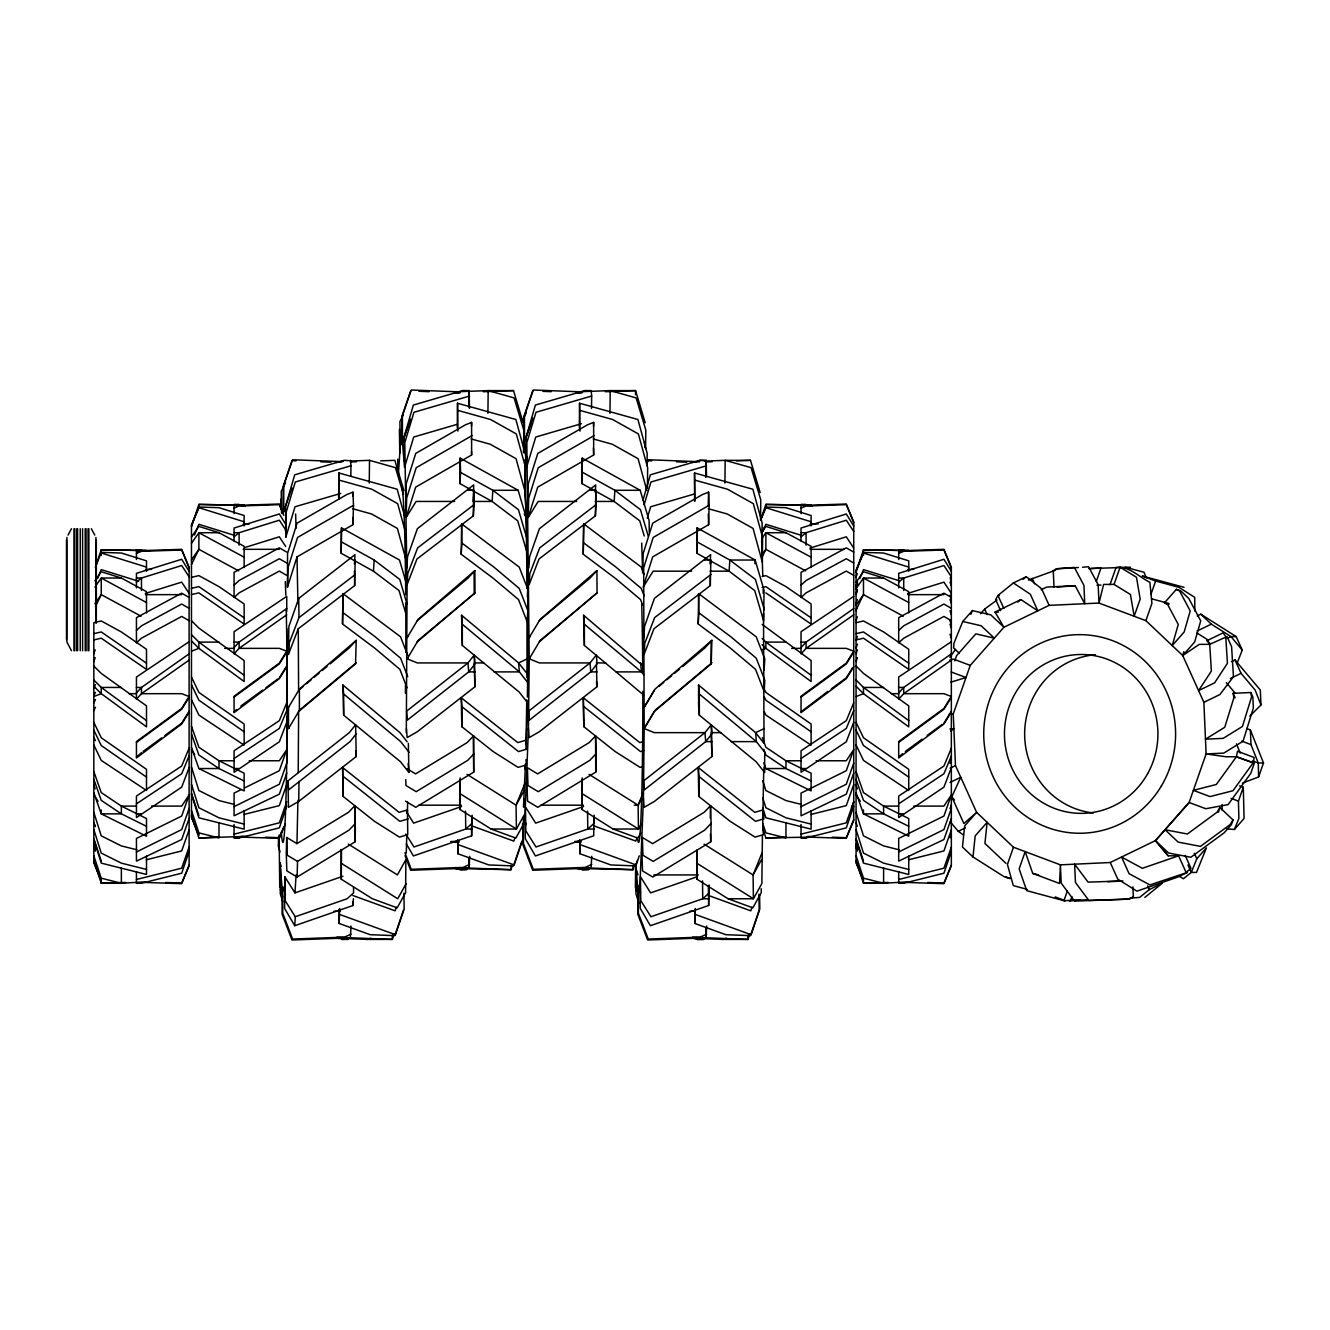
<?xml version="1.0" encoding="UTF-8"?>
<svg xmlns="http://www.w3.org/2000/svg" width="1330" height="1330" viewBox="0 0 1330 1330"><rect width="100%" height="100%" fill="white"/><g stroke="black" fill="none" stroke-linecap="round" stroke-linejoin="round"><path stroke-width="1.5" d="M279.749 887.393L279.117 834.924M280.53 868.955L280.264 893.71L282.658 901.524M340.746 493.413L295.027 506.763L285.85 537.154L285.601 506.065L294.711 474.793L344.171 460.346L350.272 460.695M285.85 537.154L286.116 512.383L295.293 482.009L350.954 465.766L350.505 460.346M287.945 780.893L288.494 807.31L298.751 801.408L356.207 756.571L355.625 724.717L349.308 732.647L287.945 780.893L288.676 789.87L350.039 741.625L356.357 733.695M297.92 800.394L296.956 843.636L286.698 837.468L286.266 853.112L286.848 870.884L297.105 877.035L355.043 841.84L355.359 830.12L354.861 805.664L348.443 812.347L296.956 843.636M298.219 772.497L298.618 711.484L355.542 663.853L356.224 640.345L299.383 689.139L288.477 707.394L288.51 728.574L289.292 727.394M298.751 801.408L298.967 781.475M338.618 497.736L338.884 472.981L397.188 489.24L404.835 517.071M339.266 498.783L338.884 472.981M342.608 767.526L343.123 796.421L374.511 821.325L399.416 837.119L407.761 834.658L407.446 809.904L399.1 812.347L342.608 767.526L343.123 796.421M350.837 476.074L350.954 465.766M354.861 805.664L355.043 841.84M369.258 483.039L369.507 460.346L351.253 461.011M370.887 938.282L367.03 939.412L392.35 939.412L392.4 935.289M404.004 461.078L404.27 436.323L413.364 405.051L462.84 390.604L469.174 390.604L469.49 408.393M404.935 514.228L404.985 510.105M406.315 732.714L407.08 584.701L404.786 442.657L413.963 412.283L469.623 396.024M407.163 741.791L399.964 732.647L342.907 685.017L343.672 715.174L400.48 761.741L408.875 772.414L408.36 743.32M457.271 428.011L457.537 403.239L515.857 419.499L525.134 453.281M457.919 431.103L457.537 403.239M461.261 697.785L462.009 706.762L518.5 751.583L526.863 749.139L526.115 740.162L517.769 742.606L461.261 697.785L461.793 726.679L493.181 751.583L518.085 767.377L526.431 764.933L525.982 759.546M461.793 726.679L462.009 706.762M468.825 401.278L468.941 390.954L462.84 390.604M468.991 407.113L469.174 390.604M407.08 768.757L415.608 773.894L467.113 742.606L473.513 735.922L473.713 772.115L415.775 807.31L405.517 801.142M473.513 735.922L473.713 772.115M406.431 728.607L407.163 737.585L417.404 731.666L474.877 686.829L474.295 656.97M487.927 413.298L488.176 390.604L513.496 390.604L523.156 422.757M511.069 865.547L511.019 869.687L454.81 868.473L455.442 867.526M523.521 452.749L523.754 430.056L514.095 397.903L488.176 390.604L455.725 391.801L455.093 392.749L459.133 392.599M524.868 478.052L525.067 459.482M526.746 699.846L526.015 744.102M526.979 677.602L527.129 617.885M593.961 817.102L593.695 835.772L535.425 855.971L525.317 838.681L524.984 814.825L528.459 728.607L529.224 658.832L526.83 442.657L536.007 412.283L591.651 396.024L591.218 390.604L584.884 390.604L535.408 405.051L526.314 436.323L526.048 461.078L527.179 457.171M579.315 428.011L579.581 403.239L637.901 419.499L647.178 453.281L647.045 465.666M579.963 431.103L579.581 403.239M643.155 741.625L639.813 742.606L583.305 697.785L583.837 726.679L615.225 751.583L640.112 767.377L643.454 766.396M583.837 726.679L583.305 697.785M591.518 408.393L591.651 396.024M595.557 735.922L596.139 753.694L589.739 760.378L538.234 791.666L527.977 785.498L527.412 767.726L537.653 773.894L589.157 742.606L595.557 735.922L595.757 772.115L537.802 807.31L527.561 801.142L526.979 783.37M596.139 753.694L595.757 772.115M528.459 728.607L529.207 737.585L539.448 731.666L596.921 686.829L596.488 664.717M609.971 413.298L610.204 390.604L635.54 390.604L645.2 422.757M635.491 394.727L635.54 390.604L605.333 391.718M633.113 865.547L633.063 869.687L576.854 868.473L577.486 867.526M635.657 864.7L635.408 887.393L636.605 891.183M636.189 868.955L635.923 893.71L638.932 903.486M645.599 448.626L645.798 430.056L636.139 397.903L610.204 390.604L577.769 391.801L577.137 392.749L581.16 392.599M708.923 886.844L708.657 905.497L650.387 925.713L640.279 908.407L639.946 884.566L643.421 798.332L644.169 728.574L643.67 567.777L653.196 537.453L709.139 505.284L708.591 492.133L702.456 494.561L652.731 523.156L643.205 553.48L642.673 572.914L641.708 543.072M647.427 488.359L647.644 467.728L638.367 433.929L612.581 419.499L580.179 410.471M761.874 547.777L762.14 523.023L752.863 489.24L694.543 472.981L694.576 501.36M694.908 500.845L694.543 472.981M698.267 767.526L698.998 776.504L755.507 821.325L763.852 818.864L763.121 809.904L754.775 812.347L698.267 767.526L698.782 796.421L730.17 821.325L755.074 837.119L763.42 834.658L762.688 825.697M698.782 796.421L698.998 776.504M705.764 477.204L705.931 460.695L699.846 460.346L650.37 474.793L642.972 500.196M705.997 476.855L706.163 460.346L699.846 460.346M706.496 476.074L706.163 460.346M710.519 805.664L711.101 823.42L704.684 830.12L653.196 861.391L642.939 855.24L642.357 837.468L652.614 843.636L704.119 812.347L710.519 805.664L710.287 818.216M711.101 823.42L710.702 841.84L652.764 877.035L642.506 870.884L641.941 853.112M643.421 798.332L644.152 807.31L654.41 801.408L711.883 756.571L711.301 724.717L704.967 732.647L643.604 780.893L644.352 789.87L705.698 741.625L712.032 733.695L711.301 724.717M724.917 483.039L725.166 460.346L750.486 460.346L760.162 492.499M726.496 938.298L722.689 939.412L748.009 939.412L748.058 935.289M760.544 520.429L760.76 499.797L751.084 467.645L725.166 460.346L704.883 461.078M763.736 769.588L762.738 823.719M763.503 613.097L764.019 743.32L755.623 732.647L698.582 685.017L698.599 706.197L699.347 715.174L756.138 761.741L764.534 772.414L764.75 752.298L756.354 741.625L699.314 693.994L698.582 685.017M278.585 836.603L278.319 846.312L280.048 852.015M287.479 587.212L288.012 567.777L297.538 537.453L353.481 505.284L352.932 492.133L346.798 494.561L297.072 523.156L287.546 553.48L287.479 587.212L297.006 556.888L352.949 524.718L353.481 505.284M297.105 877.035L297.521 861.391L349.025 830.12L355.426 823.42M341.112 849.504L341.278 879.213L372.417 898.764L397.171 907.841L405.617 892.646L405.866 859.729L397.404 874.924L348.377 844.118M341.278 879.213L341.511 849.654M352.832 496.024L352.932 492.133M405.683 503.172L406.199 483.738L415.741 453.414L465.467 424.819L471.601 422.391L471.618 454.976L415.675 487.146L406.149 517.47L406.664 498.035L416.207 467.711L472.15 435.542M406.282 853.062L406.764 835.473M407.346 813.844L407.662 802.173M459.781 779.762L459.947 809.471L491.086 829.039L515.824 838.1L524.286 822.904L524.203 816.936M459.947 809.471L460.147 777.934M471.502 426.282L471.601 422.391M527.727 503.172L528.243 483.738L537.786 453.414L587.511 424.819L593.645 422.391L593.662 454.976L537.719 487.146L528.193 517.47L528.708 498.035L538.251 467.711L594.194 435.542M523.455 806.911L525.483 763.769M581.825 779.762L581.991 809.471L613.113 829.039L637.868 838.1L640.694 833.029M581.991 809.471L582.191 777.934M593.529 426.282L593.645 422.391M696.721 851.449L696.953 879.213L728.075 898.764L752.83 907.841L761.275 892.646L761.226 888.673M696.953 879.213L697.186 849.654M708.225 505.733L708.591 492.133M691.633 571.185L653.146 571.185L643.138 587.212L652.681 556.888L708.624 524.718L709.139 505.284M728.075 898.764L753.395 898.764L761.857 883.569L762.423 835.473M355.176 560.03L354.661 585.582L298.269 628.774L288.411 654.427L289.125 643.271L298.984 617.619L298.718 598.417L354.994 554.66L354.412 563.97M342.924 876.254L294.961 892.879L284.77 876.703L284.603 908.407L294.728 925.713L352.982 905.497L353.414 898.764M294.961 892.879L296.108 874.924M294.728 925.713L295.293 916.736L285.102 900.56L284.77 876.703M406.165 582.74L399.499 560.03L341.461 527.86L341.212 553.313L373.464 571.185L399.05 590.57L406.282 615.175M341.212 553.313L341.461 527.86M407.712 655.274L400.563 636.804L342.974 593.629L342.525 623.97L374.528 647.976L399.881 669.339L407.03 687.81M342.525 623.97L342.974 593.629M403.522 910.019L394.827 935.655L370.139 934.691L339.183 923.469L339.665 908.523M373.464 571.185L374.162 560.03L341.926 542.158M351.02 926.029L350.372 937.85L291.968 939.994L282.11 914.192L282.076 887.891L280.015 862.588L281.195 866.428M398.385 474.926L400.247 445.434L399.914 421.593L403.356 414.661M406.847 567.893L407.545 556.738L417.387 528.675L473.663 484.935L473.33 515.841L416.938 559.032L407.08 584.701L407.778 573.546L417.653 547.877L474.029 504.685L473.829 490.288L467.512 490.288M460.13 458.119L459.881 483.571L492.117 501.443L517.719 520.828L526.614 551.102L527.328 539.947L518.434 509.673L492.832 490.288L460.596 472.416L460.13 458.119L518.151 490.288L527.062 520.562M459.881 483.571L460.596 472.416M461.643 523.887L461.194 554.244L493.181 578.234L518.55 599.614L527.129 621.775L527.844 610.603L519.249 588.442L493.896 567.079L461.909 543.072L461.643 523.887L519.215 567.079L527.811 589.24L527.345 596.671M461.194 554.244L461.909 543.072M473.829 490.288L473.131 501.443L492.117 501.443L492.832 490.288L518.151 490.288M473.33 515.841L474.029 504.685M521.56 842.123L513.496 865.913L488.808 864.949L457.852 853.727L458.368 840.776M469.69 856.304L469.041 868.124L410.638 870.252L405.002 855.523M406.315 843.868L413.381 855.971L471.651 835.772L471.917 817.102M528.891 567.893L529.589 556.738L539.431 528.675L595.707 484.935L595.225 492.366M649.256 532.2L649.106 520.562L640.196 490.288L582.174 458.119L581.925 483.571L614.161 501.443L639.763 520.828L644.219 535.973M581.925 483.571L582.174 458.119M644.136 574.46L641.26 567.079L583.687 523.887L583.238 554.244L615.225 578.234L640.578 599.614L642.739 605.15M583.238 554.244L583.687 523.887M595.873 490.288L596.073 504.685L539.697 547.877L529.822 573.546L529.124 584.701L538.982 559.032L595.375 515.841L595.873 490.288L589.539 490.288M595.375 515.841L596.073 504.685M637.403 860.427L635.54 865.913L610.836 864.949L579.897 853.727L580.412 840.776M591.734 856.304L591.085 868.124L532.682 870.252L522.823 844.45L522.79 824.218M643.836 637.635L644.551 626.463L654.377 598.417L710.652 554.66L710.07 563.97M697.12 527.86L696.887 553.313L729.123 571.185L754.708 590.57L763.62 620.844L764.052 590.304L755.157 560.03L697.12 527.86L696.887 553.313M698.632 593.629L698.2 623.97L730.187 647.976L755.54 669.339L764.135 691.5L764.833 680.345L756.255 658.184L730.902 636.804L698.898 612.814L698.632 593.629L756.221 636.804L764.817 658.965L764.102 670.12M698.2 623.97L698.898 612.814M710.602 563.754L710.835 560.03L704.501 560.03M711.035 574.427L654.643 617.619L644.784 643.271L644.069 654.427L653.944 628.774L710.32 585.582L710.835 560.03M758.965 894.126L759.181 910.019L750.486 935.655L725.798 934.691L694.859 923.469L695.341 908.523M706.679 926.029L706.031 937.85L647.644 939.994L637.785 914.192L637.752 887.891L635.807 864.217M754.925 563.754L755.157 560.03L729.821 560.03L697.585 542.158M1005.713 876.869L1010.218 878.565L1004.416 876.869L972.978 856.969L975.189 835.855L987.143 822.322L984.915 843.436L1005.962 863.336M1253.093 762.988L1236.435 756.737L1216.318 784.484L1193.376 790.336L1210.017 796.587L1232.976 790.735L1253.093 762.988L1254.14 757.485L1237.482 751.25L1236.435 756.77L1254.389 762.988L1250.749 773.395L1228.122 804.6L1205.778 808.723L1189.12 802.489L1155.421 840.627L1110.217 862.522M392.35 939.412L393.946 933.743M512.083 865.897L511.019 869.687L463.671 867.842M634.127 865.897L633.063 869.687L585.715 867.842M748.009 939.412L749.605 933.743M1185.163 855.406L1190.998 868.324L1186.094 872.413L1178.58 855.805L1168.172 855.805L1155.471 840.627L1189.12 802.489L1206.111 753.927L1203.866 702.307L1182.719 655.524L1183.833 651.683M285.335 530.82L286.465 526.913M644.069 504.801L650.952 482.009L706.612 465.766M647.245 518.168L650.686 506.763L694.426 493.995M856.071 593.396L857.301 589.473M856.071 603.438L857.301 599.531M856.071 610.636L857.301 606.713M856.071 620.678L857.301 616.754M96.309 564.685L101.246 549.756L146.5 550.587L101.246 549.756L101.246 555.508M191.47 526.813L198.885 504.419L244.138 505.25L198.885 504.419L198.885 508.26M761.525 517.486L765.864 504.419L811.101 505.25L765.864 504.419L765.864 508.26M856.071 572.149L863.486 549.756L908.739 550.587L863.486 549.756L863.486 555.508M856.071 577.22L857.301 573.496M856.071 589.373L857.301 585.649M856.071 594.46L857.301 590.72M396.373 907.176L395.126 910.834L352.866 895.506M515.043 837.435L513.796 841.092L471.535 825.764M637.087 837.435L635.84 841.092L593.579 825.764M639.281 855.805L636.172 864.949L580.462 844.75M752.032 907.176L750.802 910.834L708.541 895.506M189.109 851.433L181.695 873.212L141.479 883.27L136.441 883.27L136.441 871.516M286.748 806.096L279.333 827.875L239.101 837.933L234.08 837.917L234.08 824.517M853.727 806.096L846.296 827.875L806.08 837.933L801.042 837.933L801.042 824.517M950.119 837.817L951.349 834.193M951.349 851.433L943.934 873.212L903.718 883.27L898.681 883.27L898.681 871.516M296.075 460.845L291.968 460.695L283.124 486.497L283.157 512.798L292.001 487.894M410.638 390.954L401.793 416.756L401.826 443.056M401.959 441.976L400.247 445.434L402.441 442.109L410.022 419.997M532.665 390.954L523.821 416.756L523.87 443.056L531.252 423.007M581.459 423.688L535.741 437.038L526.564 467.412L524.486 442.109L532.698 418.152M646.995 463.422L648.259 459.748L699.713 461.726M189.109 829.787L181.695 850.934L146.283 859.795M189.109 847.027L181.695 868.174L136.441 879.496M298.718 598.417L288.876 626.463L288.411 654.427M286.748 784.467L279.333 805.614L243.922 814.459M286.748 801.691L279.333 822.838L234.08 834.159M853.727 784.467L846.296 805.614L810.884 814.459M853.727 801.691L846.296 822.838L801.042 834.159M954.774 660.844L956.602 655.64L975.838 633.861L994.308 638.151L981.224 625.782L962.754 621.492L953.942 643.271L953.61 647.926L959.412 653.429M1178.58 855.805L1142.354 868.307L1121.572 857.052L1129.07 873.66L1149.851 884.915L1187.391 872.413L1177.698 877.102L1136.951 891.167L1117.765 879.13L1110.267 862.522L1060.376 864.849L1013.46 847.227L976.619 812.364L955.472 765.581L953.244 713.961L970.252 665.399L1003.917 627.261L1049.121 605.366L1098.979 603.055L1145.895 620.661L1182.719 655.524L1199.311 644.352L1209.718 644.352L1227.058 636.588L1231.58 646.613L1233.459 676.687L1219.909 694.543L1203.866 702.307M951.349 829.787L943.934 850.934L908.523 859.795M951.349 847.027L943.934 868.174L898.681 879.496M1096.302 581.426L1100.991 568.01L1088.788 568.592M1013.46 847.227L1007.425 864.467L1013.31 885.614L1027.275 889.388M1110.018 584.668L1116.053 567.445C1128.937 565.749 1139.162 577.104 1149.868 582.274L1151.93 603.421L1145.895 620.661M1114.058 584.419L1120.093 567.195L1136.468 577.253L1140.192 599.015L1134.158 616.256L1130.434 594.477L1114.058 584.419L1103.634 584.419L1098.979 603.055L1098.181 584.735L1088.605 566.78L1082.52 567.212M1150.932 594.427L1155.637 581.027L1178.879 587.311L1194.706 597.353L1194.872 611.085M1067.308 891.117L1063.917 900.693L1026.71 890.635L1019.146 868.872L1025.181 851.632L1032.745 873.411L1059.545 883.469L1060.409 864.833L1061.207 883.153L1074.607 901.108L1129.037 899.13L1133.36 897.035L1132.927 886.861M1071.93 896.603L1070.6 900.443L1063.95 900.693L1065.264 900.693L1055.172 896.919M1218.33 812.231L1219.959 807.576L1233.026 819.945L1231.397 824.6L1224.199 832.763L1190.865 857.268L1168.538 852.996L1155.471 840.627L1168.172 855.805M1226.825 828.856L1234.39 829.471L1238.878 818.482L1238.446 801.142L1243.301 787.26L1239.593 785.88M1242.486 783.071L1258.596 776.986L1263.5 762.988L1250.333 729.854L1246.642 728.474M93.832 653.728L95.178 649.888M93.832 661.492L95.178 657.668M189.109 808.457L181.695 829.571L136.441 851.981M189.109 818.415L181.695 839.529L136.441 861.125L136.441 838.449L181.695 816.038L189.109 794.924L181.695 806.096L151.52 806.096M286.748 773.096L279.333 794.193L234.08 815.805L234.08 793.112L241.312 789.521M856.071 640.229L857.418 636.405M856.071 648.009L857.418 644.169M856.071 653.728L857.418 649.888M856.071 661.492L857.418 657.668M853.727 763.137L846.296 784.251L801.042 806.645M853.727 773.096L846.296 794.193L801.042 815.805L801.042 793.112L846.296 770.718L853.727 749.605L846.296 760.76L816.138 760.76M950.002 808.723L951.349 804.883M951.349 808.457L943.934 829.571L898.681 851.981M951.349 818.415L943.934 839.529L898.681 861.125L898.681 838.449L943.934 816.038L951.349 794.924L943.934 806.096L913.76 806.096M457.42 424.27L413.697 437.038L404.519 467.412L402.441 442.109L410.571 419.183M189.109 767.61L181.695 787.144L136.441 817.584L136.441 796.072L181.695 766.014L189.109 748.142M286.748 722.273L279.333 741.808L234.08 772.264L234.08 750.752L279.333 720.677L286.748 702.805M853.727 722.273L846.296 741.808L801.042 772.264L801.042 750.752L846.296 720.677L853.727 702.805M950.002 763.387L951.349 759.846M951.349 767.61L943.934 787.144L898.681 817.584L898.681 796.072L943.934 766.014L951.349 748.142M1236.983 663.504L1242.27 650.087L1236.168 636.588L1200.791 614.194L1197.216 615.923M856.071 585.649L857.551 581.925M851.499 807.659L853.727 802.073M1191.298 872.413L1196.801 858.798L1206.41 847.892L1196.501 872.413L1191.281 872.413L1183.451 878.731L1178.43 875.838M524.951 783.337L516.073 805.182L516.406 829.039L491.086 829.039M613.113 829.039L638.45 829.039L638.117 805.182L643.288 792.431M761.94 853.062L753.079 874.924L753.395 898.764L697.369 863.569M970.85 614.377L972.38 610.603L990.85 614.892L1003.917 627.261L995.056 612.083L1020.875 599.581L1037.816 610.836L1030.318 594.227L1013.377 582.972L997.966 595.474L995.655 599.564L1000.659 610.636M189.109 865.049L181.695 883.02L165.602 882.488M283.772 826.911L279.333 837.684L265.252 837.218M285.268 823.968L279.333 838.349L242.309 837.135M853.727 819.729L846.296 837.684L832.214 837.218M951.349 865.049L943.934 883.02L927.841 882.488M95.311 567.312L101.246 552.366L121.363 553.031L146.5 560.844L146.5 571.252M97.539 578.567L101.246 569.639L138.636 581.26M191.47 525.55L198.885 507.694L244.138 521.776M194.429 535.009L198.885 524.303L234.296 535.325M189.109 755.906L181.695 773.777L136.441 803.835M760.66 519.515L765.864 507.029L785.964 507.694L811.101 515.525L811.101 525.915M760.66 520.196L765.864 507.694L811.101 521.776M762.888 530.77L764.368 527.212M762.888 531.451L765.864 524.303L801.275 535.325M856.071 570.869L863.486 553.031L908.739 567.095M856.071 586.813L857.551 583.238M856.071 587.478L857.551 583.903M859.779 578.567L863.486 569.639L898.897 580.645M853.727 710.586L846.296 728.441L801.042 758.516M951.349 755.906L943.934 773.777L898.681 803.835M972.978 856.969L962.454 847.011L964.682 825.897L976.619 812.364L963.884 823.536L951.798 796.803L960.759 777.269L950.069 782.456M68.046 535.076L71.471 528.742M93.832 688.042L95.477 684.618M93.832 695.806L95.477 692.381M93.832 702.922L95.477 699.497M93.832 710.686L95.477 707.261M95.477 606.48L101.246 594.643L101.246 578.035L121.363 578.035L146.5 591.651L146.5 612.914M191.47 564.519L198.885 549.323L198.885 532.715L219.001 532.715L244.138 546.314L244.138 567.594M761.741 557.769L765.864 549.323L765.864 532.715L785.964 532.715L811.101 546.314L811.101 567.594M856.071 609.855L863.486 594.643L863.486 578.035L883.602 578.035L908.739 591.651L908.739 612.914M285.551 482.674L281.245 491.319L281.561 513.197M282.442 513.447L284.154 509.988M521.958 421.593L526.248 412.932M406.199 883.569L397.737 898.764L341.71 863.569M524.535 789.987L516.073 805.182L467.046 774.376M524.851 813.844L516.406 829.039L460.38 793.844M634.227 805.182L638.117 805.182L641.875 798.432M641.26 823.968L638.45 829.039L582.424 793.844M761.525 859.729L753.079 874.924L704.052 844.118M288.51 728.574L299.4 710.303L356.324 662.673M475.043 671.899L468.709 671.899L467.977 662.922L406.614 711.151L407.346 720.129L468.709 671.899L475.026 663.953L474.295 654.975L467.977 662.922L417.321 662.922L407.18 658.832L418.069 640.561L474.993 592.931L474.877 570.603L418.052 619.398L407.146 637.668L407.928 636.488M597.087 671.899L590.753 671.899L590.021 662.922L528.658 711.151L529.39 720.129L590.753 671.899L597.07 663.953L596.339 654.975L590.021 662.922L539.365 662.922L529.224 658.832L540.113 640.561L597.037 592.931L596.921 570.603L540.08 619.398L529.19 637.668L529.972 636.488M654.26 690.32L644.152 707.394L655.042 689.139L711.883 640.345L711.218 663.853L654.293 711.484L644.169 728.574L654.31 732.647L704.967 732.647L705.698 741.625L712.032 741.625M189.109 697.352L181.695 709.239L136.441 742.406M189.109 711.267L181.695 723.171L164.937 735.44M189.109 712.082L181.695 723.986L136.441 757.95L136.441 741.591L181.695 708.425L189.109 696.521L181.695 693.678L141.479 693.678L136.441 699.214L136.441 677.037L189.109 641.708M286.748 652.016L279.333 663.919L234.08 697.086M279.333 677.835L286.748 665.931M286.748 666.762L279.333 678.649L234.08 712.614L234.08 696.255L279.333 663.088L286.748 651.201L279.333 648.358L239.101 648.358L234.08 653.878L234.08 631.7L286.748 596.372L286.748 611.65M406.149 517.47L416.14 501.443L454.644 501.443M528.193 517.47L538.185 501.443L576.688 501.443M853.727 652.016L846.296 663.919L801.042 697.086M852.663 667.643L846.296 677.835L831.217 688.89M853.727 666.762L846.296 678.649L801.042 712.614L801.042 696.255L846.296 663.088L853.727 651.201L846.296 648.358L806.08 648.358L801.042 653.878L801.042 631.7L853.727 596.372M951.349 697.352L943.934 709.239L898.681 742.406M943.934 723.171L951.349 711.267M951.349 712.082L943.934 723.986L898.681 757.95L898.681 741.591L943.934 708.425L951.349 696.521L943.934 693.678L903.718 693.678L898.681 699.214L898.681 677.037L951.349 641.708M1219.959 807.576L1217.033 812.231L1187.391 834.01L1165.08 829.737L1178.147 842.106L1200.475 846.379L1230.1 824.6L1233.026 819.945M336.424 462.474L343.14 461.311M288.477 707.394L289.258 706.213M356.224 640.345L349.192 647.976L330.222 663.853M407.18 658.832L407.961 657.652M417.271 620.578L467.861 578.234L474.877 570.603M417.288 641.742L474.993 592.931M282.093 887.925L282.708 886.944L285.518 894.309M529.224 658.832L530.005 657.652M596.921 570.603L589.905 578.234L539.298 620.578M597.037 592.931L539.332 641.742M692.099 462.474L698.799 461.311M644.169 728.574L655.075 710.303L711.999 662.673M682.722 666.496L704.867 647.976L711.883 640.345M639.065 891.732L637.752 887.891L639.946 884.566M94.895 580.794L101.246 571.734L121.363 578.035M94.895 587.112L101.246 578.035L146.5 602.54M94.895 603.72L101.246 594.643L141.063 616.206M191.47 536.971L198.885 526.397L219.001 532.715M191.47 543.288L198.885 532.715L244.138 557.204M191.47 559.897L198.885 549.323L238.702 570.869M761.608 532.449L765.864 526.397L785.964 532.715M761.608 538.75L765.864 532.715L811.101 557.204M761.608 555.358L765.864 549.323L805.681 570.869M856.071 582.307L863.486 571.734L883.602 578.035M856.071 588.625L863.486 578.035L908.739 602.54M856.071 605.217L863.486 594.643L903.303 616.206M949.853 657.269L955.572 649.389M1234.39 829.471L1244.082 818.482L1243.301 787.26M962.754 621.492L972.38 610.603M980.526 613.745L984.649 609.09L997.001 600.013M1176.385 589.323L1179.594 591.002L1190.217 610.919L1184.149 632.033L1172.212 645.565L1178.264 624.452L1167.64 604.535L1164.448 602.856L1176.385 589.323L1180.89 591.002L1188.787 598.483L1200.741 620.877L1194.673 641.991L1182.719 655.524M136.441 692.963L141.479 687.444L189.109 653.845M234.08 647.627L239.101 642.107L286.748 608.525M801.042 647.627L806.08 642.107L853.727 608.525M898.681 692.963L903.718 687.444L951.349 653.845M474.095 753.694L467.695 760.378L416.19 791.666L405.933 785.498L405.75 779.58M1249.834 716.139L1260.973 704.933L1260.325 690.037L1235.021 659.979L1231.464 661.708M136.441 630.487L141.479 625.832L181.695 604.053L189.109 608.342M234.08 585.167L239.101 580.512L279.333 558.733L286.748 563.022M801.042 585.167L806.08 580.512L846.296 558.733L853.727 563.022M898.681 630.487L903.718 625.832L943.934 604.053L951.349 608.342M136.441 757.119L141.479 752.647M234.08 711.799L236.59 709.555M801.042 711.799L827.859 691.351M898.681 757.119L902.455 753.761M303.34 686.346L298.602 690.32L298.269 628.774M306.499 683.703L311.253 679.73M314.412 677.086L319.15 673.113M322.309 670.47L327.064 666.496M658.998 686.346L663.753 682.373M666.912 679.73L671.65 675.756M674.809 673.113L679.563 669.14M136.441 582.124L141.479 578.035L181.695 565.533L189.109 576.804M234.08 536.788L239.101 532.715L279.333 520.213L285.684 529.855M801.042 536.788L806.08 532.715L846.296 520.213L853.727 531.468M898.681 582.124L903.718 578.035L943.934 565.533L951.349 576.804M1023.136 579.282L1026.278 576.721L1041.623 588.758L1049.121 605.366M1017.799 602.074L1020.875 599.581M1144.847 897.418L1162.187 883.353L1149.286 889.604L1139.644 897.418L1130.483 898.083M189.109 660.096L141.479 693.678L141.479 687.444L136.441 687.444M286.748 614.776L239.101 648.358L239.101 642.107L234.08 642.107M853.727 614.776L806.08 648.358L806.08 642.107L801.042 642.107M951.349 660.096L903.718 693.678L903.718 687.444L898.681 687.444M950.784 731.084L953.876 728.707L949.936 728.89M298.984 617.619L355.376 574.427M143.141 751.417L161.578 737.901M240.78 706.08L262.575 690.12M265.917 687.66L277.654 679.065M905.381 751.417L922.139 739.131M927.176 735.44L942.255 724.385M1053.992 587.129L1053.277 570.853L1056.303 568.758L1074.374 567.428L1083.95 585.399L1084.731 603.704L1075.172 585.749L1046.693 587.079L1041.157 589.755M234.08 758.516L279.333 728.441L286.748 710.586L286.748 628.741M244.936 787.742L279.333 770.718L286.748 749.605L279.333 760.76L249.159 760.76M234.08 806.645L279.333 784.251L286.748 763.137L286.748 716.454M1013.377 582.972L1026.278 576.721M1028.472 580.063L1054.806 570.47M1053.277 570.853L1057.616 568.758L1078.447 567.511M1197.05 631.052L1211.314 624.152L1230.965 636.588L1242.27 650.087M1207.075 640.628L1223.118 632.864L1225.761 636.588L1227.424 663.321L1214.623 682.839L1198.579 690.619L1211.381 671.085L1209.718 644.352L1207.075 640.628L1209.702 643.121M950.135 768.158L955.472 765.581M1227.39 638.317L1230.965 636.588L1236.168 636.588M1230.366 678.516L1241.056 673.346L1255.121 690.037L1260.973 704.933M965.38 827.842L958.248 831.3L950.318 821.874M527.179 658.832L518.634 662.922L461.577 615.275L462.341 645.432L519.149 692.016L527.544 702.672M764.185 728.557L755.623 732.647L756.354 741.625L731.035 741.625M469.706 864.384L463.173 867.409L411.269 869.305L404.935 852.73M351.037 934.125L344.503 937.151L292.6 939.047L282.741 913.245L282.708 886.944M591.75 864.384L585.217 867.409L533.313 869.305L523.455 843.503L523.422 817.202L526.231 824.567M706.696 934.125L700.179 937.151L648.259 939.047L638.4 913.245L638.367 886.944L640.478 892.463M234.08 508.093L239.101 505.999L279.333 504.669L283.772 515.442M136.441 553.43L141.479 551.318L181.695 550.005L189.109 567.96M801.042 508.093L806.08 505.999L846.296 504.669L853.727 522.624M898.681 553.43L903.718 551.318L943.934 550.005L951.349 567.96M191.47 651.201L198.885 648.358L244.138 681.525L244.138 660.528L198.885 628.109L191.47 620.678M93.832 696.538L101.246 693.678L146.5 726.845L146.5 705.864L101.246 673.429L93.832 666.014M762.14 649.788L765.864 648.358L811.101 681.525L811.101 660.528L762.14 624.385M856.071 696.538L863.486 693.678L908.739 726.845L908.739 705.864L863.486 673.429L856.071 666.014M1133.36 897.035L1127.74 899.13L1088.854 900.443L1075.438 882.488L1074.64 864.168L1088.056 882.139L1122.852 880.959M461.577 806.512L413.63 823.137L406.498 811.815M583.621 806.512L535.674 823.137L525.483 806.961L525.815 830.818L536.007 846.994L587.793 829.039L594.128 829.039M295.293 916.736L347.08 898.764L353.581 892.896L353.497 886.944M696.671 876.919L650.619 892.879L640.445 876.703L640.777 900.56L650.952 916.736L702.755 898.764L709.073 898.764M244.853 547.528L279.333 536.805L285.684 546.464M145.303 593.463L181.695 582.141L189.109 593.396M809.904 548.126L846.296 536.805L853.727 548.076M907.542 593.463L943.934 582.141L951.349 593.396M950.701 682.207L965.996 677.535L951.199 671.983M408.194 818.864L399.831 821.325L343.34 776.504M643.886 750.602L640.545 751.583L584.036 706.762M191.47 577.336L198.885 575.624L219.001 586.63L244.138 603.97L244.138 624.086L198.885 592.881L191.47 594.577M191.47 588.326L198.885 586.63L244.138 617.835M93.832 633.662L101.246 631.95L146.5 663.171M93.832 639.913L101.246 638.201L146.5 669.406L146.5 649.289L121.363 631.95L101.246 620.96L93.832 622.673L93.832 862.804L100.515 878.864M762.14 576.489L765.864 575.624L785.964 586.63L811.101 603.97L811.101 624.086L765.864 592.881M762.14 587.478L765.864 586.63L811.101 617.835M856.071 622.673L863.486 620.96L883.602 631.95L908.739 649.289L908.739 669.406L863.486 638.201L856.071 639.913M856.071 633.662L863.486 631.95L908.739 663.171M949.903 659.963L953.593 659.148L970.252 665.399M1057.101 587.079L1075.172 585.749M1080.459 899.861L1069.154 900.693L1086.56 899.795M454.378 868.008L460.363 869.687L466.93 869.305M576.422 868.008L582.407 869.687L588.974 869.305M348.26 939.047L341.694 939.396L348.028 939.396M703.936 939.047L697.369 939.396L703.686 939.396M234.08 504.669L245.136 505.932M801.042 504.669L812.115 505.932M136.441 550.005L147.514 551.268M898.681 550.005L909.737 551.268M1250.832 692.514L1251.563 696.987L1242.436 726.463L1223.168 738.366L1205.462 739.181L1224.747 727.294L1233.874 697.818L1233.143 693.329L1250.832 692.514L1252.86 696.987L1253.342 708.042L1243.068 741.209L1223.8 753.113L1206.111 753.927L1226.011 756.77L1236.435 756.737M949.304 714.144L953.244 713.961M483.289 391.718L513.496 390.604M350.522 461.959L356.573 461.743M380.729 460.862L394.827 460.346L403.921 490.604M706.197 461.959L712.232 461.743M736.404 460.862L750.486 460.346M450.687 841.558L458.983 841.258M454.91 842.322L458.933 842.173M574.809 841.474L581.027 841.258M576.954 842.322L580.977 842.173M334.096 911.216L340.33 910.984M689.755 911.216L693.911 911.067M243.124 524.17L249.159 523.97M810.103 524.17L818.15 523.904M145.502 569.506L151.52 569.307M907.725 569.506L913.76 569.307M1090.733 568.542L1130.5 567.195M1096.984 585.183L1101.024 585.05M191.47 815.556L198.885 837.933L219.45 837.252M762.772 828.607L765.864 837.933L786.429 837.252M806.994 836.57L811.101 837.102L765.864 837.933M125.934 882.438L101.246 883.253L93.832 860.876M888.174 882.438L863.486 883.253L856.071 860.876M1107.624 881.64L1117.566 881.308M640.196 490.288L614.876 490.288L582.64 472.416M595.175 501.443L614.161 501.443L614.876 490.288L640.462 509.673L648.259 536.173M234.08 504.419L239.101 504.419M801.042 504.419L806.08 504.419M234.08 532.715L239.101 532.715L239.101 545.167M801.042 532.715L806.08 532.715L806.08 545.167M243.124 549.323L279.333 549.323M810.103 549.323L844.284 549.323M136.441 549.756L141.479 549.756M898.681 549.756L903.718 549.756M710.12 571.185L729.123 571.185L729.821 560.03L755.423 579.414L764.318 609.689M136.441 578.035L141.479 578.035L141.479 590.487M898.681 578.035L903.718 578.035L903.718 590.487M145.502 594.643L181.695 594.643M907.725 594.643L943.934 594.643M999.262 595.474L997.966 595.474L1003.801 608.392M995.056 612.083L998.531 612.083M219.001 642.107L198.885 642.107L191.47 634.676M785.964 642.107L765.864 642.107L762.14 638.4M224.654 648.358L234.08 648.358M791.616 648.358L801.042 648.358M483.804 662.922L474.311 662.922L474.877 686.829M596.355 662.922L605.848 662.922M494.029 671.899L519.365 671.899L527.761 682.556M643.072 665.964L583.621 615.275L584.385 645.432L616.073 671.899L641.409 671.899L643.803 674.942M121.363 687.444L101.246 687.444L93.832 680.012M883.602 687.444L863.486 687.444L856.071 680.012M128.91 693.678L136.441 693.678M891.15 693.678L898.681 693.678M720.793 732.647L711.301 732.647L711.883 756.571M234.08 760.76L219.001 760.76L198.885 747.277L191.47 726.197M801.042 760.76L785.964 760.76L765.864 747.277L762.489 737.685M1263.5 762.988L1258.296 762.988L1252.744 760.91M191.47 747.46L198.885 768.54L219.001 768.54L244.138 780.976M234.08 768.54L239.101 768.524M763.836 762.788L765.864 768.54L785.964 768.54L811.101 780.976M801.042 768.54L806.08 768.524M418.817 805.182L461.36 805.182M540.861 805.182L583.405 805.182M136.441 806.096L121.363 806.096L101.246 792.597L93.832 771.516M898.681 806.096L883.602 806.096L863.486 792.597L856.071 771.516M136.441 813.86L141.479 813.86M898.681 813.86L903.718 813.86M472.084 829.039L465.749 829.039L413.963 846.994L405.816 834.043M959.562 831.283L958.248 831.3L963.502 835.024M198.885 837.933L244.138 836.437M460.363 869.654L466.697 869.687M582.407 869.654L588.741 869.687M653.795 874.924L698.366 874.924M348.028 939.412L337.704 938.298M703.686 939.412L697.369 939.412L691.384 937.75M808.091 836.42L814.126 836.62M807.227 837.069L846.296 838.349L853.727 820.377L853.727 521.975L846.296 504.004L801.042 505.5L801.042 513.629M241.112 836.42L247.147 836.62M906.91 882.455L943.934 883.669L951.349 865.714L951.349 567.295L943.934 549.34L898.681 550.82L898.681 559.531M144.671 882.455L181.695 883.669L189.109 865.714L189.109 567.295L181.695 549.34L136.441 550.82L136.441 559.531M582.69 391.901L533.297 390.006L524.452 415.808L524.486 442.109M542.956 391.353L551.202 391.668M575.89 392.616L582.075 392.849M458.601 391.835L411.253 390.006L402.408 415.808L402.441 442.109M418.867 391.269L429.158 391.668M453.846 392.616L460.03 392.849M647.627 460.695L651.75 460.845M676.438 461.809L686.729 462.192M341.993 461.643L292.583 459.748L283.739 485.55L283.789 511.851M320.779 461.809L331.07 462.192M692.448 937.251L748.009 939.396M691.816 938.199L722.689 939.396M336.773 937.251L392.35 939.396M336.158 938.199L367.03 939.396M801.042 837.684L806.08 837.917M234.08 837.684L239.101 837.917M898.681 883.004L903.718 883.253M136.441 883.004L141.479 883.253M584.884 390.604L590.986 390.954M91.354 528.742L94.779 535.076M71.471 650.736L66.899 642.024L66.899 537.453M801.441 804.451L785.964 800.577L765.864 790.535L762.772 780.727M811.101 824.101L785.964 817.817L765.864 807.759L762.772 797.967M899.063 849.77L883.602 845.913L863.486 835.855L856.071 812.331M908.739 869.438L883.602 863.137L863.486 853.095L856.071 829.571M234.462 804.451L219.001 800.577L198.885 790.535L191.47 767.011M244.138 824.101L219.001 817.817L198.885 807.759L191.47 784.235M136.84 849.77L121.363 845.913L101.246 835.855L93.832 812.331M146.5 869.438L121.363 863.137L101.246 853.095L93.832 829.571M1125.296 567.195L1144.016 572.266L1146.294 577.868M1184.082 587.311L1142.237 575.99L1155.637 581.027M1151.531 598.783L1168.97 603.488M1032.745 873.411L1038.63 874.99M593.246 438.95L612.315 444.253L638.101 458.7L646.829 490.487M458.135 410.471L490.537 419.499L516.323 433.929L525.599 467.728L525.333 492.482L516.057 458.7L490.271 444.253L471.202 438.95M695.141 480.213L727.527 489.24L753.329 503.671L762.605 537.47L762.339 562.224L753.063 528.426L727.261 513.995L708.208 508.692M339.466 480.213L371.868 489.24L397.67 503.671L404.752 529.506M352.55 508.692L371.602 513.995L397.387 528.426L406.132 560.229M369.507 460.346L395.426 467.645L403.389 494.112M101.246 553.031L146.5 567.095M695.424 914.491L751.118 934.691L759.812 909.072L759.63 895.157M458.418 844.75L514.128 864.949L522.823 839.33L522.607 823.42M339.749 914.491L395.459 934.691L404.154 909.072L403.938 893.162M1231.048 798.366L1238.446 801.142M1164.448 602.856L1168.937 604.535M1241.721 741.126L1250.981 744.601L1258.28 763.021L1258.596 776.986M908.739 826.296L883.602 813.86L863.486 800.377L856.071 779.297M765.864 768.524L811.101 790.918L811.101 773.196L785.964 760.76L785.964 768.54L765.864 755.041L763.836 749.289M198.885 768.524L244.138 790.918L244.138 773.196L219.001 760.76L219.001 768.54L198.885 755.041L191.47 733.961M146.5 826.296L121.363 813.86L101.246 800.377L93.832 779.297M951.349 597.453L943.934 593.163L898.681 617.669L898.681 642.856L903.718 638.201L943.934 616.422L951.349 620.711M853.727 552.116L846.296 547.844L801.042 572.332L801.042 597.536L806.08 592.881L846.296 571.102L853.727 575.391M286.748 552.116L279.333 547.844L234.08 572.332L234.08 597.536L239.101 592.881L279.333 571.102L286.748 575.391M189.109 597.453L181.695 593.163L136.441 617.669L136.441 642.856L141.479 638.201L181.695 616.422L189.109 620.711M297.521 861.391L287.28 855.24L286.698 837.468M589.09 774.376L638.117 805.182M1196.9 632.947L1208.372 640.212M908.739 777.119L863.486 745.532L856.071 730.104M811.101 731.783L765.864 700.195L764.201 696.77M244.138 731.783L198.885 700.195L191.47 684.767M146.5 777.119L101.246 745.532L93.832 730.104M908.739 720.594L863.486 687.444L863.486 693.678L856.071 686.263M811.101 675.274L765.864 642.107L765.864 648.358L762.14 644.651M244.138 675.274L198.885 642.107L198.885 648.358L191.47 640.927M146.5 720.594L101.246 687.444L101.246 693.678L93.832 686.263M583.953 543.072L615.94 567.079L641.293 588.442L644.152 595.84M343.24 612.814L375.226 636.804L400.579 658.184L407.745 676.654M374.162 560.03L399.765 579.414L406.997 604.019M616.073 671.899L643.587 695.058M583.621 615.275L584.352 624.252L641.409 671.899L640.678 662.922M461.577 615.275L462.308 624.252L519.365 671.899L518.634 662.922L527.029 673.579M342.907 685.017L343.639 693.994L400.696 741.625L409.091 752.298M1200.791 614.194L1211.314 624.152M1226.293 682.623L1235.237 693.263M951.798 796.803L954.441 799.945M856.071 794.924L860.311 801.292M191.47 749.571L194.645 754.376M93.832 794.908L98.071 801.308M951.349 571.318L943.934 559.282L898.681 573.346L898.681 587.877M853.727 525.998L846.296 513.962L801.042 528.027L801.042 541.011M285.684 524.269L279.333 513.962L234.08 528.027L234.08 541.011M189.109 571.318L181.695 559.282L136.441 573.346L136.441 587.877M524.22 513.945L526.148 517.503L527.096 588.625M93.832 823.17L95.477 826.545M856.071 722.34L863.486 737.768L908.739 769.339L908.739 790.486L863.486 760.411L856.071 744.983M764.201 689.007L765.864 692.431L811.101 724.019L811.101 745.149L765.864 715.075L764.201 711.65M191.47 677.003L198.885 692.431L244.138 724.019L244.138 745.149L198.885 715.075L191.47 699.646M93.832 722.34L101.246 737.768L146.5 769.339L146.5 790.486L101.246 760.411L93.832 744.983M93.832 737.219L95.477 740.644M1235.021 659.979L1241.056 673.346M1233.143 693.329L1235.171 697.818M1194.307 853.262L1196.801 858.798M1187.956 865.032L1191.281 872.413M1032.163 578.284L1034.657 583.82M1147.607 885.913L1149.286 889.604M984.649 609.09L987.143 614.626M856.071 845.531L857.551 849.105M856.071 846.196L857.551 849.77M856.071 862.139L862.754 878.199M862.754 878.864L856.071 862.804L856.071 570.204L863.486 552.366L883.602 553.031L908.739 560.844L908.739 571.252M191.47 816.82L198.885 834.658M198.885 835.323L191.47 817.485L191.47 524.868L198.885 507.029L219.001 507.694L244.138 515.525L244.138 525.915M93.832 845.531L95.311 849.105M93.832 846.196L95.311 849.77M93.832 862.139L100.515 878.199M283.041 512.981L279.333 504.004L234.08 505.5L234.08 513.629M856.071 847.36L857.551 851.1M93.832 847.36L95.311 851.1M1236.518 743.869L1240.175 753.079M637.752 887.891L639.148 891.582M856.071 785.016L857.418 788.856M856.071 792.78L863.486 813.86L908.739 836.254L908.739 818.532L883.602 806.096L883.602 813.86L863.486 813.86L863.486 809.987M93.832 785.016L95.178 788.856M93.832 792.78L101.246 813.86L146.5 836.254L146.5 818.532L121.363 806.096L121.363 813.86L101.246 813.86L101.246 809.987M950.002 582.141L951.349 585.981M950.002 599.381L951.349 603.221M950.002 610.753L951.349 614.593M950.002 620.711L951.349 624.551M950.002 624.285L951.349 628.126M950.002 634.244L951.349 638.084M950.119 577.952L951.349 581.592M950.119 595.192L951.349 598.816M856.071 838.565L863.486 860.942M856.071 843.652L857.301 847.376M856.071 855.805L863.486 878.182L883.602 883.27L908.739 881.773M762.772 823.536L765.864 832.863L785.964 837.933L785.964 822.622M191.47 793.229L198.885 815.623M191.47 810.469L198.885 832.863L219.001 837.933L219.001 822.622M93.832 838.565L101.246 860.942M93.832 843.652L95.062 847.376M93.832 855.805L101.246 878.182L121.363 883.27L146.5 881.773M856.071 822.389L857.301 826.312M856.071 839.629L863.486 863.137L908.739 874.458L908.739 856.021M762.772 808.008L765.864 817.817L811.101 829.139L811.101 810.702M191.47 794.293L198.885 817.817L244.138 829.139L244.138 810.702M93.832 822.389L95.062 826.312M93.832 839.629L101.246 863.137L146.5 874.458L146.5 856.021M280.347 889.288L282.725 896.886M636.787 870.901L637.984 874.808M764.102 767.028L764.534 772.414M644.501 442.159L644.934 447.512M596.488 681.442L596.921 686.829M408.144 763.437L408.875 772.414M355.775 751.184L356.207 756.571M1250.333 729.854L1250.981 744.601M761.641 540.728L762.772 575.69M708.275 513.995L708.624 524.718M710.453 833.943L710.702 841.84M593.429 447.828L593.662 454.976M524.702 472.749L526.148 517.503M471.502 451.402L471.618 454.976M397.687 459.116L398.135 472.948M352.716 517.57L352.949 524.718M295.626 513.995L296.091 528.293M297.006 556.888L297.92 603.521M1222.037 804.517L1222.187 810.303M763.187 589.273L763.237 593.346M710.203 577.353L710.32 585.582M711.101 641.526L711.218 663.853M709.123 884.949L709.239 892.896L702.755 898.764L702.506 880.876M708.375 885.63L708.657 905.497M694.659 909.554L694.859 923.469M594.178 815.207L594.277 823.17L587.793 829.039L587.544 811.134M579.697 839.812L579.897 853.727M523.954 799.047L524.07 806.994M474.112 571.784L474.212 594.111M472.133 815.207L472.25 823.17L465.749 829.039L465.5 811.134M471.485 823.835L471.651 835.772M457.653 839.812L457.852 853.727M399.416 429.44L399.748 453.297M354.462 571.185L354.661 585.582M352.932 901.524L352.982 905.497M339 909.554L339.183 923.469M280.746 499.182L280.896 509.124M706.031 927.741L706.031 937.85M699.314 693.994L699.347 715.174M584.352 624.252L584.385 645.432M469.025 858L469.041 868.124M462.308 624.252L462.341 645.432M343.639 693.994L343.672 715.174M299.383 689.139L299.4 710.303M883.602 867.941L883.602 883.27L863.486 883.27L863.486 879.429M121.363 867.941L121.363 883.27L101.246 883.27L101.246 879.429M96.325 539.997L96.325 622.839M95.926 537.453L95.926 623.105M88.877 528.742L88.877 650.736M88.046 528.742L88.046 650.736M86.051 528.742L86.051 650.736M85.22 528.742L85.22 650.736M82.576 528.742L82.576 650.736M80.249 528.742L80.249 650.736M77.606 528.742L77.606 650.736M76.774 528.742L76.774 650.736M74.779 528.742L74.779 650.736M73.965 528.742L73.965 650.736M66.5 539.997L66.5 639.481M286.199 609.14A142.643 4.239 90 0 1 286.332 784.351A142.643 4.239 90 0 1 281.328 831.998M285.302 581.609A142.643 4.239 90 0 1 285.8 595.175M1093.36 812.963A79.451 76.741 90 0 1 1024.649 732.896A79.451 76.741 90 0 1 1095.371 654.742M524.835 493.38A142.643 4.239 -90 0 1 527.378 697.103M527.312 700.943A142.643 4.239 -90 0 1 525.998 748.491M524.934 765.98A142.643 4.239 -90 0 1 524.619 768.84M527.96 677.735A114.114 3.392 90 0 1 527.661 618.217M527.877 588.458A114.114 3.392 90 0 1 528.343 560.662M641.708 603.521A142.643 4.239 -90 0 1 642.756 672.664M642.822 691.234A142.643 4.239 -90 0 1 637.752 839.629M401.71 487.545A142.643 4.239 -90 0 1 405.7 594.759M405.75 602.922A142.643 4.239 -90 0 1 405.783 652.498M405.5 685.149A142.643 4.239 -90 0 1 405.401 693.196M1147.64 773.661A79.451 76.741 -90 0 0 1081.19 654.493A79.451 76.741 -90 0 0 1014.74 773.661A79.451 76.741 -90 0 0 1147.64 773.661M1161.439 785.864A99.301 95.926 -90 0 0 1082.221 634.676A99.301 95.926 -90 0 0 995.355 781.308A99.301 95.926 -90 0 0 1161.439 785.864"/></g></svg>
